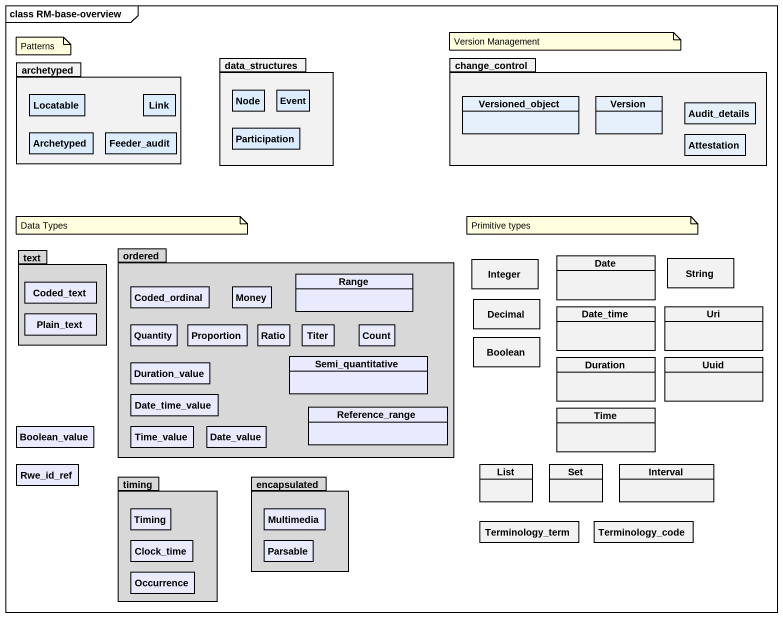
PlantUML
@startuml
mainframe class RM-base-overview
hide circle
hide empty members
package data_structures #F2F2F2 {
  class "Node" as Node_ #DBEDFF
  class Event #DBEDFF
  class Participation #DBEDFF
}
package change_control #F2F2F2 {
  class Versioned_object
  class Version
  class Audit_details
  class Attestation
}
package archetyped #F2F2F2 {
  class Locatable #DBEDFF
  class Link #DBEDFF
  class Archetyped #DBEDFF
  class Feeder_audit #DBEDFF
}
package text #D8D8D8 {
  class Coded_text #EAEAFF
  class Plain_text #EAEAFF
}
package ordered #D8D8D8 {
  class Coded_ordinal #EAEAFF
  class Money #EAEAFF
  class Range #EAEAFF
  class Quantity #EAEAFF
  class Proportion #EAEAFF
  class Ratio #EAEAFF
  class Titer #EAEAFF
  class Count #EAEAFF
  class Duration_value #EAEAFF
  class Semi_quantitative #EAEAFF
  class Time_value #EAEAFF
  class Date_time_value #EAEAFF
  class Date_value #EAEAFF
  class Reference_range #EAEAFF
}
class Integer #F2F2F2
class Date #F2F2F2
class String #F2F2F2
class Decimal #F2F2F2
class Date_time #F2F2F2
class Uri #F2F2F2
class Boolean #F2F2F2
class Duration #F2F2F2
class Uuid #F2F2F2
class Boolean_value #EAEAFF
class Time #F2F2F2
class Rwe_id_ref #EAEAFF
class List #F2F2F2
class "Set" as Set_ #F2F2F2
class Interval #F2F2F2
package timing #D8D8D8 {
  class Timing #EAEAFF
  class Clock_time #EAEAFF
  class Occurrence #EAEAFF
}
package encapsulated #D8D8D8 {
  class Multimedia #EAEAFF
  class Parsable #EAEAFF
}
class Terminology_term #F2F2F2
class Terminology_code #F2F2F2
note as N1
  Patterns
end note
note as N2
  Version Management
end note
note as N3
  Data Types
end note
note as N4
  Primitive types
end note
@enduml
